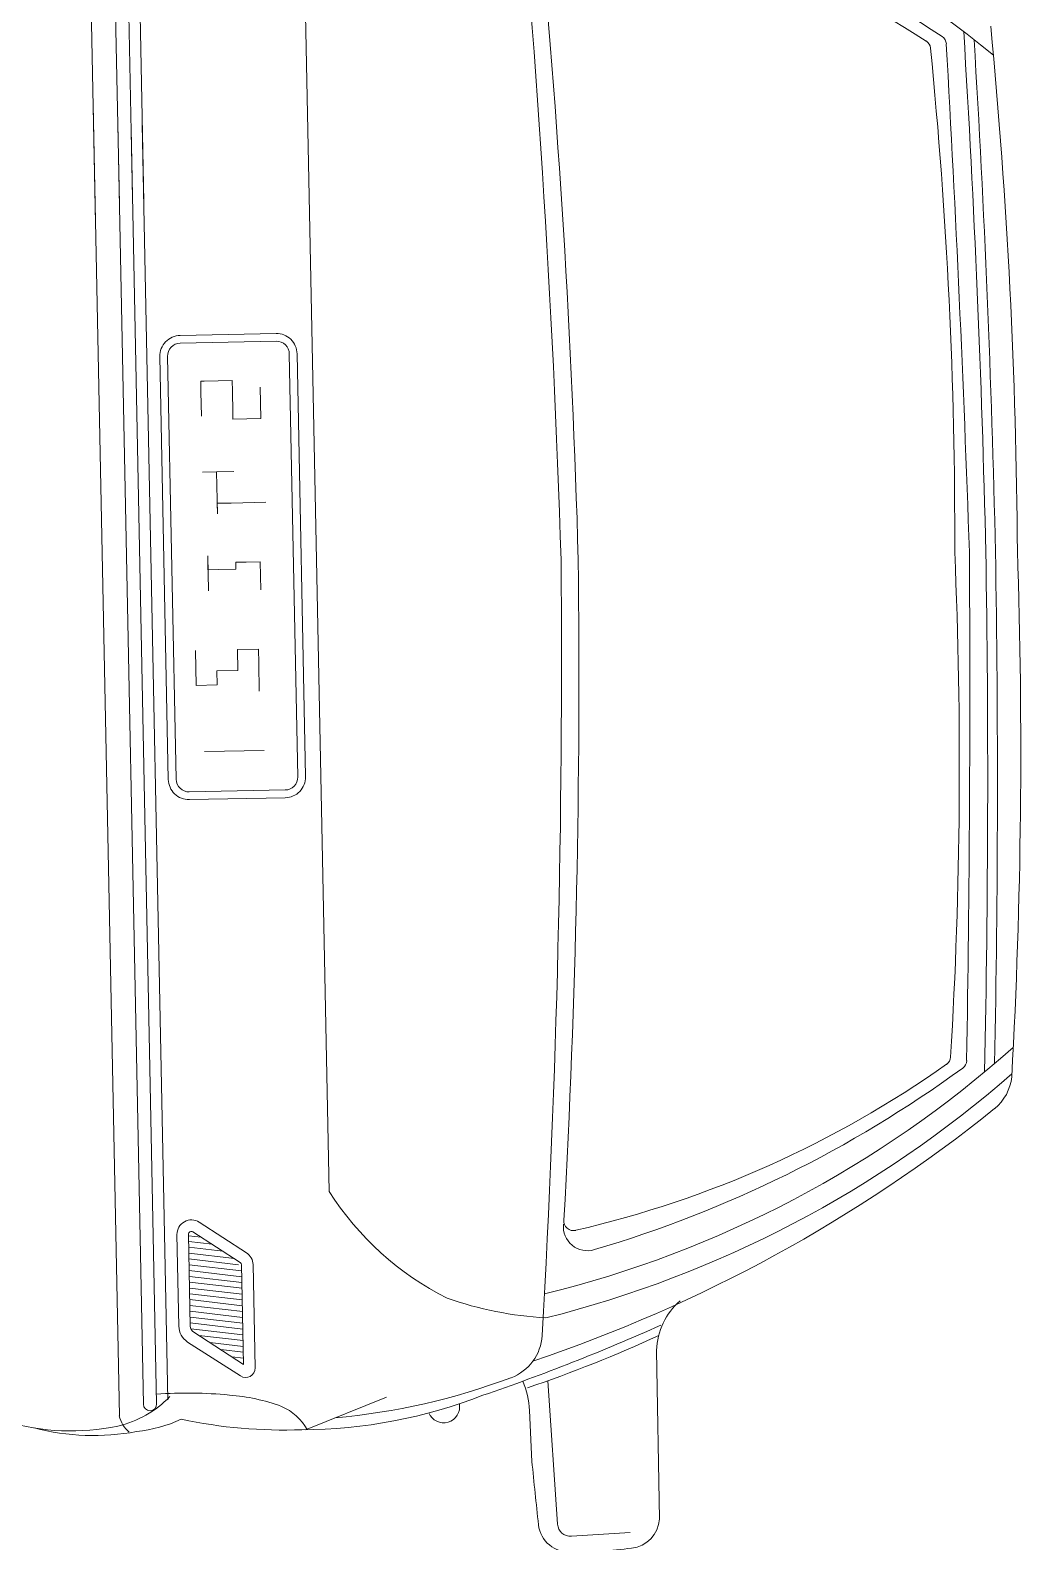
# Model space of a CAD drawing. Header units: feet. Extents: x 50754 to 76410, y 49660 to 67674.
# Drawn here: x 70088.6 to 70145.2, y 54850.3 to 54936.7 of the extents above; entities that cross this region are included whole.
import ezdxf

# ---------------------------------------------------------------- set-up
doc = ezdxf.new("R2010")
doc.units = ezdxf.units.FT
doc.linetypes.add('Amconstr', pattern=[9999, 9999, 0])
doc.layers.add('1_CAR', color=1, linetype='Continuous', lineweight=0)
doc.layers.add('MS GATE', color=1, linetype='Continuous')

# ---------------------------------------------------------------- blocks, each defined once
blk = doc.blocks.new('admin enlclave road')
at = {"layer": '1_CAR', "color": 253, "linetype": 'Continuous'}
for p, q in [((44845.0847, -5352.5528), (44844.9865, -5351.9303)), ((44845.1011, -5352.5429), (44845.004, -5351.9275)), ((44845.1168, -5352.5459), (44845.0196, -5351.9305)), ((44845.4114, -5352.9891), (44845.2756, -5352.1291)), ((44845.068, -5352.4465), (44845.3356, -5354.1416)), ((44845.0866, -5352.4509), (44845.3531, -5354.1388)), ((44845.1006, -5352.4433), (44845.367, -5354.1312)), ((44845.4114, -5352.9891), (44845.5434, -5353.8255)), ((44845.3764, -5353.2518), (44845.2978, -5353.2642)), ((44845.3648, -5353.9096), (44845.3817, -5353.9093)), ((44845.366, -5353.9173), (44845.3975, -5353.9167)), ((44845.3672, -5353.925), (44845.4133, -5353.924)), ((44845.3684, -5353.9327), (44845.4301, -5353.9314)), ((44845.3696, -5353.9404), (44845.4363, -5353.939)), ((44845.3708, -5353.9481), (44845.4413, -5353.9466)), ((44845.372, -5353.9558), (44845.443, -5353.9543)), ((44845.3733, -5353.9635), (44845.4442, -5353.962)), ((44845.3745, -5353.9712), (44845.4454, -5353.9697)), ((44845.3757, -5353.9789), (44845.4466, -5353.9774)), ((44845.3769, -5353.9866), (44845.4478, -5353.9851)), ((44845.3781, -5353.9943), (44845.449, -5353.9928)), ((44845.3793, -5354.002), (44845.4508, -5354.0005)), ((44845.3806, -5354.0097), (44845.4515, -5354.0082)), ((44845.3818, -5354.0174), (44845.4527, -5354.0159)), ((44845.383, -5354.0251), (44845.4539, -5354.0236)), ((44845.3849, -5354.0328), (44845.4551, -5354.0313)), ((44845.3967, -5354.0403), (44845.4563, -5354.039)), ((44845.4125, -5354.0476), (44845.4575, -5354.0467)), ((44845.4283, -5354.055), (44845.4587, -5354.0544)), ((44845.4441, -5354.0624), (44845.46, -5354.0621))]:
    blk.add_line(p, q, dxfattribs=at)
for points in [[(44845.0566, -5352.5832), (44844.952, -5351.9206)], [(44845.0319, -5352.4263), (44845.3058, -5354.1614)], [(44845.3051, -5352.7703), (44845.3117, -5352.8119), (44845.2932, -5352.8149), (44845.2747, -5352.8178), (44845.2732, -5352.8085), (44845.2689, -5352.7808), (44845.2667, -5352.7669), (44845.2297, -5352.7728), (44845.2251, -5352.7735), (44845.2273, -5352.7874), (44845.2324, -5352.8197)], [(44845.3338, -5352.9222), (44845.2876, -5352.9295), (44845.2691, -5352.9324), (44845.2713, -5352.9462), (44845.2625, -5352.8908), (44845.2856, -5352.8871), (44845.2625, -5352.8908), (44845.2441, -5352.8937)], [(44845.3428, -5353.0392), (44845.337, -5353.0022), (44845.3185, -5353.0051), (44845.3046, -5353.0073), (44845.3061, -5353.0166), (44845.283, -5353.0202), (44845.2691, -5353.0224), (44845.2662, -5353.0039), (44845.2735, -5353.0501)], [(44845.3593, -5353.174), (44845.3535, -5353.137), (44845.3506, -5353.1185), (44845.3229, -5353.1229), (44845.3272, -5353.1506), (44845.2995, -5353.155), (44845.3024, -5353.1735), (44845.2747, -5353.1779), (44845.2674, -5353.1316)], [(44845.6571, -5354.0878), (44845.5555, -5354.1458)]]:
    blk.add_lwpolyline(points, dxfattribs=at)
for points in [[(44845.2863, -5353.3308), (44845.4133, -5353.3107, 0.414214), (44845.4363, -5353.2791), (44845.3479, -5352.7194, 0.414214), (44845.3163, -5352.6964), (44845.1893, -5352.7164, 0.414214), (44845.1663, -5352.7481), (44845.2547, -5353.3078, 0.414214)], [(44845.2847, -5353.3205), (44845.4117, -5353.3005, 0.414214), (44845.4261, -5353.2807), (44845.3377, -5352.721, 0.414214), (44845.3179, -5352.7066), (44845.1909, -5352.7267, 0.414214), (44845.1765, -5352.7465), (44845.2649, -5353.3061, 0.414214)], [(44845.4591, -5354.0864), (44845.3829, -5354.0509, -0.249405), (44845.3684, -5354.0316), (44845.3492, -5353.9103, -0.600762), (44845.3765, -5353.8898), (44845.4448, -5353.9217, -0.249405), (44845.4557, -5353.9362), (44845.4773, -5354.0728, -0.600762)], [(44845.4613, -5354.0704), (44845.3894, -5354.0369, -0.249405), (44845.3836, -5354.0292), (44845.3645, -5353.9079, -0.600762), (44845.3699, -5353.9038), (44845.4383, -5353.9357, -0.249405), (44845.4405, -5353.9386)]]:
    blk.add_lwpolyline(points, format="xyb", close=True, dxfattribs=at)
for points in [[(44845.5434, -5353.8255, 0.134631), (44845.7193, -5353.9454, 0.069883), (44845.8541, -5353.9535, 0.118522), (44846.4281, -5353.5448, 5.181435)], [(44846.029, -5353.9064, 0.209734), (44846.007, -5353.9764), (44846.0414, -5354.1998, -0.375124), (44846.0097, -5354.2434, -0.037007), (44845.9306, -5354.2594, -0.407001), (44845.882, -5354.2294, -0.002874), (44845.8617, -5354.1465), (44845.8493, -5354.0794, 0.088919), (44845.8351, -5354.0417, -1.225539)], [(44845.3886, -5354.1546, 0.061371), (44845.5507, -5354.1465, 0.092248), (44845.7845, -5354.0678, 0.022406), (44846.008, -5353.9423)], [(44846.0052, -5354.2231), (44845.9277, -5354.2387, -0.413654), (44845.9073, -5354.2252), (44845.868, -5354.0366)], [(44845.3692, -5354.1267, -0.145275), (44845.3058, -5354.1752, -0.123707), (44845.1561, -5354.1897, -0.027302), (44844.9684, -5354.1311, -0.215996), (44844.9171, -5354.0786)], [(44845.5578, -5354.1454, 0.160892), (44845.5194, -5354.1192, 0.068606), (44845.4481, -5354.1137, 0.042553), (44845.351, -5354.1259, 1.154804)], [(44845.1951, -5354.193, 0.109196), (44845.3315, -5354.1791, 0.080193), (44845.3886, -5354.1546, 1.053882)]]:
    blk.add_lwpolyline(points, format="xyb", dxfattribs=at)
for centre, radius, start, end in [((44830.2203, -5355.578), 15.7375, 9.63074, 13.41427), ((44845.4474, -5353.4494), 1.4711, 58.4201, 86.3415), ((44845.4415, -5353.6285), 1.6102, 64.0452, 83.715), ((44845.527, -5353.4666), 1.4105, 64.8752, 87.1284), ((44832.7607, -5355.1021), 13.1764, 9.4373, 13.28508), ((44838.5453, -5353.9691), 7.8747, 8.16417, 13.29736), ((44846.1406, -5352.1923), 0.0129, 11.0935, 64.0452), ((44828.3229, -5355.756), 18.2077, 9.1605, 11.3577), ((44828.3217, -5355.7477), 18.2205, 9.13525, 11.29496), ((44846.1204, -5352.2012), 0.0129, 13.531, 64.8752), ((44839.7492, -5353.7345), 6.566, 7.62791, 13.53102), ((44817.3405, -5357.8393), 29.3613, 9.76409, 11.0935), ((44828.3039, -5355.6355), 18.2077, 6.58553, 8.78272), ((44828.3053, -5355.6438), 18.2205, 6.64826, 8.80798), ((44838.5796, -5354.1863), 7.8747, 4.64586, 9.77906), ((44839.7972, -5354.0386), 6.566, 4.41221, 10.31532), ((44817.2139, -5357.037), 29.3613, 6.84973, 8.17914), ((44830.1639, -5355.2203), 15.7375, 4.52896, 8.31249), ((44832.7273, -5354.8905), 13.1764, 4.65814, 8.50592), ((44845.3061, -5352.5543), 1.4711, 291.6017, 319.5231), ((44845.3765, -5352.5134), 1.4105, 290.8149, 313.0681), ((44846.3309, -5353.5345), 0.0129, 313.0681, 4.4122), ((44846.3529, -5353.5367), 0.0129, 313.898, 6.8497), ((44845.2453, -5352.3857), 1.6102, 294.2283, 313.898), ((44846.3641, -5353.5505), 0.0644, 317.5602, 1.8088), ((44844.9498, -5352.2103), 2.0128, 296.3991, 316.5728), ((44845.8731, -5353.8199), 0.0129, 182.1112, 291.2847), ((44845.8926, -5353.8249), 0.0322, 182.0677, 294.8167), ((44844.9808, -5352.3365), 1.9177, 296.6973, 302.3537), ((44845.7881, -5353.9827), 0.0644, 298.4533, 4.529), ((44845.3925, -5353.2528), 0.8945, 282.9096, 298.4533), ((44845.7345, -5354.0902), 0.0215, 210.4984, 18.455), ((44845.3443, -5354.1402), 0.00886, 188.9716, 8.9716), ((44845.3437, -5354.147), 0.0406, 200.7959, 237.5499)]:
    blk.add_arc(centre, radius, start, end, dxfattribs=at)

msp = doc.modelspace()

# ---------------------------------------------------------------- block references
at = {"layer": 'MS GATE', "linetype": 'Amconstr', "lineweight": 25, "xscale": 42.66674600251998, "yscale": 42.66674600251998, "zscale": 42.66674600251998, "rotation": 352.174150691152}
msp.add_blockref('admin enlclave road', (-1794383.54152, 541708.42207), dxfattribs=at)

doc.saveas('drawing.dxf')
